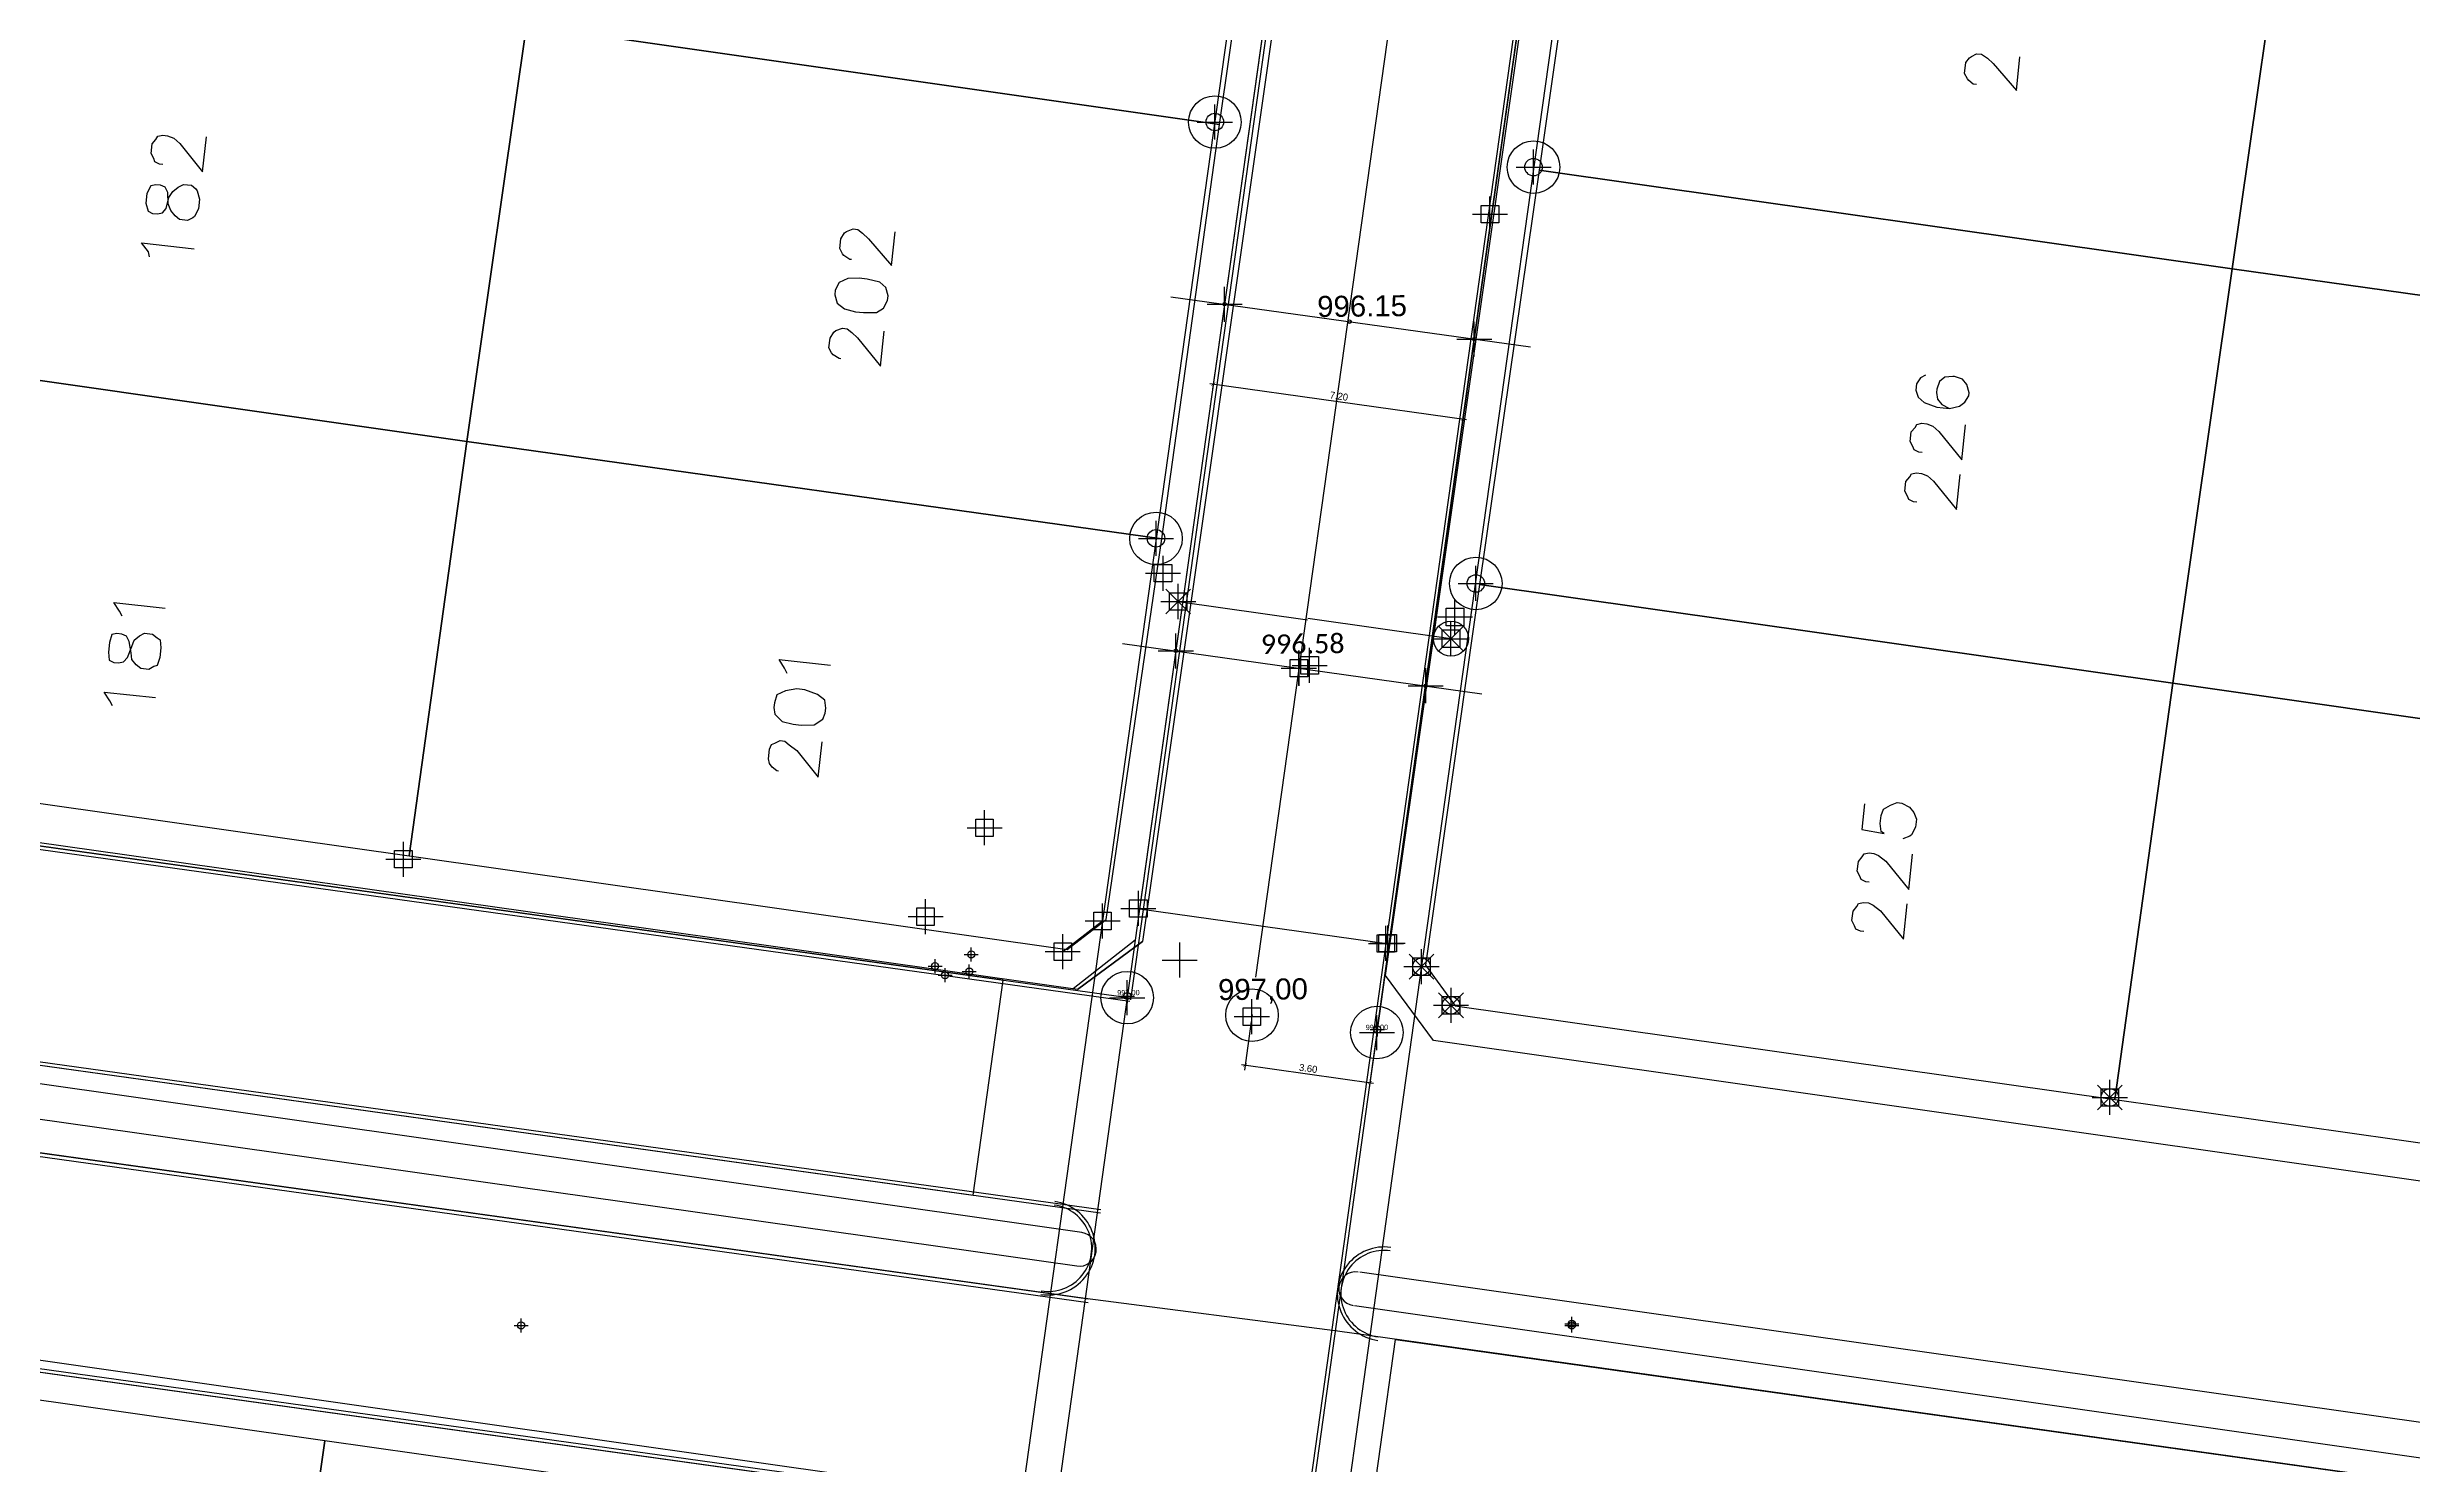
# Model space of a CAD drawing. Header units: metres. Extents: x -977055 to 805873, y -1033982 to 242021.
# Drawn here: x 926.9 to 994.5, y 1032.7 to 1073.2 of the extents above; entities that cross this region are included whole.
import ezdxf

# ---------------------------------------------------------------- set-up
doc = ezdxf.new("R2010")
doc.units = ezdxf.units.M
doc.header["$PDMODE"] = 32
doc.header["$PDSIZE"] = 1.5
for name, color, linetype in [('12-CONDICIONES EXISTENTES', 2, 'Continuous'), ('C-ANNO-MATC-TEXT', 150, 'Continuous'), ('C-ROAD-PROF-TEXT', 11, 'Continuous'), ('LOTE 243', 6, 'Continuous'), ('PUNTOS V', 4, 'Continuous'), ('V-NODE', 1, 'Continuous'), ('V-SITE-VEGE', 80, 'Continuous')]:
    doc.layers.add(name, color=color, linetype=linetype)
doc.layers.add('PDF2_area escolar', color=7, linetype='Continuous', true_color=0x989898)
doc.layers.add('PDF_Geometry', color=7, linetype='Continuous', true_color=0x797979)
doc.styles.add('CITY2', font='stylu.ttf', dxfattribs={"height": 0.2})
doc.styles.get("Standard").update_dxf_attribs({"font": 'arial.ttf'})
doc.dimstyles.new('COTAS2', dxfattribs={"dimtxt": 0.02, "dimasz": 0.1, "dimexe": 0.15, "dimexo": 0.08, "dimgap": 0.05, "dimtad": 1, "dimzin": 0, "dimdsep": 46, "dimtxsty": 'CITY2', "dimblk": 'ARCHTICK', "dimcen": 1, "dimdle": 0.1, "dimclrd": 1, "dimclre": 1, "dimclrt": 2, "dimadec": 0, "dimazin": 0, "dimtfac": 1, "dimtofl": 0, "dimtmove": 0, "dimatfit": 3, "dimldrblk": 'ARCHTICK', "dimfxl": 0.18, "dimtolj": 1, "dimtzin": 0, "dimarcsym": 0})

# ---------------------------------------------------------------- blocks, each defined once
blk = doc.blocks.new('*U2498')
at = {"color": 0, "linetype": 'ByBlock', "lineweight": -2, "transparency": 16777216}
for p, q in [((-1, 0), (1, 0)), ((0, -1), (0, 1))]:
    blk.add_line(p, q, dxfattribs=at)
blk.add_lwpolyline([(-0.5, -0.5), (-0.5, 0.5), (0.5, 0.5), (0.5, -0.5)], close=True, dxfattribs=at)
blk = doc.blocks.new('*U2783', base_point=(937.094, 1050.039, 997.232))
at = {"layer": 'V-NODE', "color": 130, "lineweight": -2, "xscale": 0.5, "yscale": 0.5, "zscale": 0.5}
blk.add_blockref('*U2498', (937.094, 1050.039, 997.232), dxfattribs=at)
blk = doc.blocks.new('*U2786', base_point=(955.923, 1047.401, 997.576))
at = {"layer": 'V-NODE', "color": 130, "lineweight": -2, "xscale": 0.5, "yscale": 0.5, "zscale": 0.5}
blk.add_blockref('*U2498', (955.923, 1047.401, 997.576), dxfattribs=at)
blk = doc.blocks.new('*U2789', base_point=(957.058, 1048.277, 997.518))
at = {"layer": 'V-NODE', "color": 130, "lineweight": -2, "xscale": 0.5, "yscale": 0.5, "zscale": 0.5}
blk.add_blockref('*U2498', (957.058, 1048.277, 997.518), dxfattribs=at)
blk = doc.blocks.new('*U2804', base_point=(967.009, 1045.867, 997.595))
at = {"layer": 'V-NODE', "color": 130, "lineweight": -2, "xscale": 0.5, "yscale": 0.5, "zscale": 0.5}
blk.add_blockref('*U2498', (967.009, 1045.867, 997.595), dxfattribs=at)
blk = doc.blocks.new('*U2807', base_point=(966.165, 1046.973, 997.573))
at = {"layer": 'V-NODE', "color": 130, "lineweight": -2, "xscale": 0.5, "yscale": 0.5, "zscale": 0.5}
blk.add_blockref('*U2498', (966.165, 1046.973, 997.573), dxfattribs=at)
blk = doc.blocks.new('*U2810', base_point=(985.819, 1043.236, 997.808))
at = {"layer": 'V-NODE', "color": 130, "lineweight": -2, "xscale": 0.5, "yscale": 0.5, "zscale": 0.5}
blk.add_blockref('*U2498', (985.819, 1043.236, 997.808), dxfattribs=at)
blk = doc.blocks.new('*U2823')
at = {"color": 0, "linetype": 'ByBlock', "lineweight": -2, "transparency": 16777216}
for p, q in [((-0.71, -0.71), (0.71, 0.71)), ((-0.71, 0.71), (0.71, -0.71))]:
    blk.add_line(p, q, dxfattribs=at)
blk.add_circle((0, 0), 0.5, dxfattribs=at)
blk = doc.blocks.new('*U2838', base_point=(967.009, 1045.867, 997.595))
at = {"layer": 'V-NODE', "color": 50, "lineweight": -2, "xscale": 0.5, "yscale": 0.5, "zscale": 0.5}
blk.add_blockref('*U2823', (967.009, 1045.867, 997.595), dxfattribs=at)
blk = doc.blocks.new('*U2841', base_point=(966.165, 1046.973, 997.573))
at = {"layer": 'V-NODE', "color": 50, "lineweight": -2, "xscale": 0.5, "yscale": 0.5, "zscale": 0.5}
blk.add_blockref('*U2823', (966.165, 1046.973, 997.573), dxfattribs=at)
blk = doc.blocks.new('*U2844', base_point=(985.819, 1043.236, 997.808))
at = {"layer": 'V-NODE', "color": 50, "lineweight": -2, "xscale": 0.5, "yscale": 0.5, "zscale": 0.5}
blk.add_blockref('*U2823', (985.819, 1043.236, 997.808), dxfattribs=at)
blk = doc.blocks.new('base')
at = {"layer": 'PDF_Geometry', "lineweight": 25, "extrusion": (-0.000787417, 0.063364, 0.99799), "elevation": 0.026}
for points in [[(-314.355, -197.288), (-299.601, -195.681), (-292.744, -194.188), (-282.663, -192.111), (-274.476, -190.361), (-258.037, -185.154), (-248.029, -180.61), (-240.539, -177.71), (-228.643, -174.042), (-222.733, -172.714), (-217.384, -171.04), (-209.935, -169.248), (-202.16, -164.759), (-196.196, -160.284), (-195.073, -159.817), (-178.095, -157.457), (-154.298, -156.614), (-136.667, -154.611), (-124.436, -153.164), (-118.066, -151.474), (-100.79, -146.646), (-80.955, -140.967), (-73.385, -139.328), (-61.694, -135.822), (-40.504, -131.604), (-37.727, -130.872), (-17.661, -129.441), (1.311, -127.461), (21.092, -124.929), (41.006, -122.83), (47.376, -123.458), (63.592, -123.186), (81.402, -124.312), (85.639, -96.072), (88.705, -66.393), (92.811, -40.781), (97.16, -22.386), (100.596, -1.562), (102.483, 8.32), (109.691, 37.361), (117.528, 76.62), (126.217, 115.638), (131.513, 149.592), (134.682, 173.973), (136.916, 195.591), (139.956, 229.678), (141.558, 250.676), (142.614, 271.37), (143.252, 283.21), (147.066, 312.938), (152.58, 355.631), (153.554, 396.042), (150.869, 418.02), (151.777, 438.639), (150.959, 458.028), (151.777, 438.639), (150.869, 418.02), (153.554, 396.042), (152.58, 355.631), (147.066, 312.938), (143.252, 283.21), (142.614, 271.37), (141.558, 250.676), (139.956, 229.678), (136.916, 195.591), (134.682, 173.973), (131.513, 149.592), (126.217, 115.638), (117.528, 76.62), (109.691, 37.361), (102.483, 8.32), (100.596, -1.562), (97.16, -22.386), (92.811, -40.781), (88.705, -66.393), (85.639, -96.072), (81.402, -124.312), (63.592, -123.186), (47.376, -123.458), (41.006, -122.83), (21.092, -124.929), (1.311, -127.461), (-17.661, -129.441), (-37.727, -130.872), (-40.504, -131.604), (-61.694, -135.822), (-73.385, -139.328), (-80.955, -140.967), (-100.79, -146.646), (-118.066, -151.474), (-124.436, -153.164), (-136.667, -154.611), (-154.298, -156.614), (-178.095, -157.457), (-195.073, -159.817), (-196.196, -160.284), (-202.16, -164.759), (-209.935, -169.248), (-217.384, -171.04), (-222.733, -172.714), (-228.643, -174.042), (-240.539, -177.71), (-248.029, -180.61), (-258.037, -185.154), (-274.476, -190.361), (-282.663, -192.111), (-292.744, -194.188), (-299.601, -195.681), (-314.355, -197.288), (-312.178, -178.446), (-309.146, -157.898), (-306.876, -132.899), (-305.823, -118.002), (-298.643, -78.802), (-291.055, -45.077), (-282.252, -15.116), (-275.645, 10.473), (-270.319, 33.898), (-263.825, 63.164), (-258.15, 86.408), (-284.424, 123.888)], [(-73.972, -29.127), (-75.851, -30.477), (-73.972, -29.127), (-35.504, -35.06), (-34.154, -36.938), (-44.268, -102.03), (-86.666, -112.549), (-88.335, -111.003), (-75.851, -30.477)], [(-99.961, -54.699), (-99.869, -54.71), (-99.743, -54.818), (-99.703, -54.869), (-99.628, -55.017), (-99.667, -55.337), (-99.775, -55.464), (-99.826, -55.504), (-99.974, -55.579), (-100.111, -55.562), (-100.283, -55.449), (-100.449, -55.29), (-101.098, -54.516), (-101.213, -55.476)], [(-48.152, -53.058), (-48.061, -53.069), (-47.929, -53.131), (-47.894, -53.228), (-47.819, -53.376), (-47.852, -53.651), (-47.96, -53.777), (-48.017, -53.863), (-48.16, -53.892), (-48.297, -53.875), (-48.474, -53.807), (-48.641, -53.648), (-49.284, -52.829), (-49.405, -53.834)], [(-67.78, -50.09), (-67.735, -50.096), (-67.563, -50.209), (-67.523, -50.261), (-67.448, -50.409), (-67.481, -50.683), (-67.594, -50.855), (-67.645, -50.895), (-67.839, -50.964), (-67.976, -50.948), (-68.103, -50.84), (-68.269, -50.681), (-68.918, -49.907), (-69.033, -50.867)], [(-47.741, -50.418), (-47.712, -50.561), (-47.511, -50.817), (-49.019, -50.635)], [(-67.439, -47.256), (-67.393, -47.262), (-67.221, -47.375), (-67.181, -47.427), (-67.106, -47.575), (-67.139, -47.849), (-67.253, -48.021), (-67.304, -48.061), (-67.498, -48.13), (-67.635, -48.114), (-67.761, -48.006), (-67.927, -47.847), (-68.571, -47.027), (-68.692, -48.033)], [(-98.404, -46.401), (-98.256, -46.326), (-98.143, -46.154), (-98.121, -45.971), (-98.19, -45.777), (-98.357, -45.618), (-98.711, -45.483), (-99.077, -45.439), (-99.362, -45.497), (-99.516, -45.618), (-99.629, -45.79), (-99.64, -45.881), (-99.576, -46.12), (-99.456, -46.274), (-99.233, -46.347), (-99.187, -46.353), (-98.953, -46.335), (-98.799, -46.214), (-98.726, -45.991), (-98.715, -45.9), (-98.739, -45.711), (-98.859, -45.558), (-99.077, -45.439)], [(-98.277, -44.19), (-98.186, -44.201), (-98.054, -44.264), (-98.019, -44.36), (-97.945, -44.509), (-97.978, -44.783), (-98.086, -44.909), (-98.142, -44.995), (-98.285, -45.024), (-98.422, -45.008), (-98.599, -44.94), (-98.766, -44.781), (-99.409, -43.961), (-99.53, -44.967)], [(-98.106, -42.773), (-98.015, -42.784), (-97.883, -42.847), (-97.849, -42.944), (-97.774, -43.092), (-97.807, -43.366), (-97.915, -43.492), (-97.972, -43.578), (-98.114, -43.607), (-98.251, -43.591), (-98.429, -43.523), (-98.595, -43.364), (-99.238, -42.544), (-99.359, -43.55)], [(-46.828, -40.141), (-46.753, -40.289), (-46.597, -40.54), (-48.06, -40.363)], [(-65.8, -38.272), (-65.725, -38.421), (-65.57, -38.671), (-67.033, -38.495)], [(-46.519, -37.581), (-46.444, -37.729), (-46.289, -37.98), (-47.752, -37.804)], [(-65.51, -35.479), (-65.464, -35.484), (-65.338, -35.592), (-65.258, -35.695), (-65.229, -35.837), (-65.262, -36.112), (-65.324, -36.243), (-65.421, -36.278), (-65.569, -36.353), (-65.706, -36.336), (-65.832, -36.228), (-66.044, -36.064), (-66.647, -35.295), (-66.768, -36.301)], [(-96.512, -34.155), (-96.424, -33.424), (-97.058, -33.301), (-96.972, -33.358), (-96.954, -33.592), (-96.981, -33.82), (-97.049, -33.998), (-97.249, -34.113), (-97.442, -34.182), (-97.58, -34.166), (-97.797, -34.047), (-97.918, -33.893), (-97.987, -33.699), (-97.959, -33.471), (-97.841, -33.253), (-97.789, -33.213), (-97.595, -33.143)], [(-96.613, -31.917), (-96.522, -31.928), (-96.39, -31.99), (-96.355, -32.087), (-96.28, -32.235), (-96.313, -32.51), (-96.421, -32.636), (-96.478, -32.722), (-96.621, -32.751), (-96.758, -32.734), (-96.889, -32.672), (-97.102, -32.507), (-97.745, -31.688), (-97.866, -32.694)], [(-96.442, -30.5), (-96.351, -30.511), (-96.219, -30.573), (-96.185, -30.67), (-96.11, -30.818), (-96.143, -31.093), (-96.251, -31.219), (-96.307, -31.305), (-96.45, -31.334), (-96.587, -31.317), (-96.719, -31.255), (-96.931, -31.09), (-97.574, -30.271), (-97.695, -31.277)], [(-84.121, -27.533), (-82.771, -29.411)], [(-73.109, -12.723), (-71.713, -14.606), (-33.296, -20.58), (-31.412, -19.184), (-31.083, -17.229), (-30.444, -17.306), (-30.732, -19.312), (-31.412, -19.184)], [(-81.774, -19.979), (-122.465, -13.639)]]:
    blk.add_lwpolyline(points, dxfattribs=at)
for points in [[(-138.576, -126.188), (-140.244, -124.642), (-124.468, -22.95), (-122.584, -21.554), (-84.121, -27.533), (-82.771, -29.411), (-95.915, -114.263), (-97.512, -115.972)], [(-78.339, -53.826), (-80.188, -65.706), (-60.428, -68.736), (-58.585, -56.902)], [(-107.197, -49.329), (-109.045, -61.209), (-89.291, -64.285), (-87.442, -52.405)], [(-126.957, -46.3), (-128.8, -58.134), (-109.045, -61.209), (-107.197, -49.329)], [(-56.736, -45.022), (-58.585, -56.902), (-38.83, -59.977), (-36.982, -48.097)], [(-76.542, -41.986), (-78.339, -53.826), (-58.585, -56.902), (-56.736, -45.022)], [(-105.354, -37.495), (-107.197, -49.329), (-87.442, -52.405), (-85.599, -40.571)], [(-47.649, -51.959), (-47.713, -51.72), (-47.844, -51.658), (-47.981, -51.641), (-48.124, -51.67), (-48.232, -51.796), (-48.316, -52.111), (-48.43, -52.283), (-48.583, -52.403), (-48.731, -52.478), (-48.96, -52.451), (-49.086, -52.343), (-49.126, -52.291), (-49.19, -52.052), (-49.157, -51.778), (-49.038, -51.56), (-48.987, -51.52), (-48.839, -51.445), (-48.61, -51.473), (-48.484, -51.58), (-48.364, -51.734), (-48.294, -51.928), (-48.287, -52.253), (-48.212, -52.402), (-48.08, -52.464), (-47.943, -52.48), (-47.801, -52.451), (-47.682, -52.234)], [(-67.288, -49.083), (-67.352, -48.844), (-67.564, -48.679), (-67.878, -48.595), (-68.107, -48.567), (-68.478, -48.569), (-68.677, -48.684), (-68.796, -48.901), (-68.813, -49.039), (-68.749, -49.278), (-68.583, -49.437), (-68.223, -49.527), (-67.994, -49.555), (-67.669, -49.547), (-67.424, -49.438), (-67.305, -49.22)], [(-125.154, -34.414), (-126.957, -46.3), (-107.197, -49.329), (-105.354, -37.495)], [(-54.939, -33.182), (-56.736, -45.022), (-36.982, -48.097), (-35.3, -37.217), (-36.139, -36.096)], [(-74.814, -31.112), (-76.542, -41.986), (-56.736, -45.022), (-54.939, -33.182), (-73.693, -30.273)], [(-103.551, -25.609), (-105.354, -37.495), (-85.599, -40.571), (-83.917, -29.691), (-84.751, -28.524)], [(-46.427, -39.123), (-46.445, -38.889), (-46.577, -38.826), (-46.714, -38.81), (-46.856, -38.839), (-46.964, -38.965), (-47.094, -39.274), (-47.162, -39.451), (-47.316, -39.572), (-47.464, -39.647), (-47.692, -39.619), (-47.818, -39.511), (-47.904, -39.455), (-47.922, -39.221), (-47.889, -38.946), (-47.816, -38.723), (-47.719, -38.689), (-47.571, -38.614), (-47.343, -38.641), (-47.216, -38.749), (-47.096, -38.903), (-47.072, -39.091), (-47.019, -39.422), (-46.944, -39.57), (-46.813, -39.633), (-46.676, -39.649), (-46.533, -39.62), (-46.46, -39.397)], [(-65.405, -37.3), (-65.428, -37.112), (-65.635, -36.901), (-65.949, -36.817), (-66.178, -36.789), (-66.549, -36.791), (-66.8, -36.946), (-66.867, -37.124), (-66.884, -37.261), (-66.866, -37.495), (-66.654, -37.66), (-66.299, -37.795), (-66.071, -37.823), (-65.74, -37.77), (-65.495, -37.66), (-65.421, -37.437)], [(-123.426, -23.539), (-125.154, -34.414), (-105.354, -37.495), (-103.551, -25.609), (-122.305, -22.701)], [(-50.481, -4.644), (-52.324, -16.479), (-33.569, -19.388), (-32.402, -18.554), (-30.726, -7.72)], [(-70.235, -1.569), (-71.917, -12.449), (-71.078, -13.57), (-52.324, -16.479), (-50.481, -4.644)]]:
    blk.add_lwpolyline(points, close=True, dxfattribs=at)
for points in [[(-33.156, -27.506), (-73.854, -21.212, 0.999988), (-74.015, -22.166), (-33.323, -28.506)], [(-122.477, -13.684, 0.999988), (-122.632, -14.639), (-81.935, -20.933)]]:
    blk.add_lwpolyline(points, format="xyb", dxfattribs=at)
blk = doc.blocks.new('*U3056')
at = {"color": 0, "linetype": 'ByBlock', "lineweight": -2, "transparency": 16777216}
for p, q in [((-1, 0), (1, 0)), ((0, -1), (0, 1))]:
    blk.add_line(p, q, dxfattribs=at)
blk.add_circle((0, 0), 0.5, dxfattribs=at)
blk = doc.blocks.new('*U3173', base_point=(958.586, 1059.202, 997.045))
at = {"layer": 'V-NODE', "color": 90, "lineweight": -2, "xscale": 0.5, "yscale": 0.5, "zscale": 0.5}
blk.add_blockref('*U3056', (958.586, 1059.202, 997.045), dxfattribs=at)
blk = doc.blocks.new('*U3176', base_point=(967.715, 1057.915, 997.068))
at = {"layer": 'V-NODE', "color": 90, "lineweight": -2, "xscale": 0.5, "yscale": 0.5, "zscale": 0.5}
blk.add_blockref('*U3056', (967.715, 1057.915, 997.068), dxfattribs=at)
blk = doc.blocks.new('*U3179', base_point=(960.264, 1071.092, 996.593))
at = {"layer": 'V-NODE', "color": 90, "lineweight": -2, "xscale": 0.5, "yscale": 0.5, "zscale": 0.5}
blk.add_blockref('*U3056', (960.264, 1071.092, 996.593), dxfattribs=at)
blk = doc.blocks.new('*U3182', base_point=(969.364, 1069.805, 996.724))
at = {"layer": 'V-NODE', "color": 90, "lineweight": -2, "xscale": 0.5, "yscale": 0.5, "zscale": 0.5}
blk.add_blockref('*U3056', (969.364, 1069.805, 996.724), dxfattribs=at)
blk = doc.blocks.new('_ArchTick')
at = {"color": 0, "linetype": 'ByBlock', "const_width": 0.15}
blk.add_lwpolyline([(-0.5, -0.5), (0.5, 0.5)], dxfattribs=at)
blk = doc.blocks.new('*D3503')
at = {"layer": 'Defpoints', "color": 0, "transparency": 16777216}
for p in [(961.312, 1045.484, 1009.435), (964.878, 1044.985, 1009.435), (964.693, 1043.662)]:
    blk.add_point(p, dxfattribs=at)
at = {"layer": 'PUNTOS V', "color": 1, "linetype": 'Continuous', "lineweight": -2, "transparency": 16777216}
for p, q in [((961.301, 1045.404), (961.107, 1044.011)), ((964.867, 1044.906), (964.672, 1043.513))]:
    blk.add_line(p, q, dxfattribs=at)
at = {"layer": 'PUNTOS V', "color": 1, "lineweight": -2, "transparency": 16777216}
blk.add_line((961.028, 1044.174), (964.792, 1043.648), dxfattribs=at)
at = {"layer": 'PUNTOS V', "color": 1, "lineweight": -2, "transparency": 16777216, "xscale": 0.1, "yscale": 0.1, "zscale": 0.1}
for p, rotation in [((961.127, 1044.16), 172.0453458767267), ((964.693, 1043.662), 352.0453458767267)]:
    blk.add_blockref('_ArchTick', p, dxfattribs=dict(at, rotation=rotation))
at = {"layer": 'PUNTOS V', "color": 2, "transparency": 16777216, "insert": (962.931, 1044.064), "char_height": 0.2, "attachment_point": 5, "rotation": 352.04535, "style": 'CITY2'}
blk.add_mtext('\\A1;3.60', dxfattribs=at)
blk = doc.blocks.new('*D3591')
at = {"layer": 'Defpoints', "color": 0, "transparency": 16777216}
for p in [(960.342, 1064.463, 1009.435), (967.472, 1063.461, 1009.435), (967.352, 1062.607)]:
    blk.add_point(p, dxfattribs=at)
at = {"layer": 'PUNTOS V', "color": 1, "linetype": 'Continuous', "lineweight": -2, "transparency": 16777216}
for p, q in [((960.331, 1064.383), (960.201, 1063.46)), ((967.461, 1063.382), (967.331, 1062.458))]:
    blk.add_line(p, q, dxfattribs=at)
at = {"layer": 'PUNTOS V', "color": 1, "lineweight": -2, "transparency": 16777216}
blk.add_line((960.123, 1063.623), (967.451, 1062.593), dxfattribs=at)
at = {"layer": 'PUNTOS V', "color": 1, "lineweight": -2, "transparency": 16777216, "xscale": 0.1, "yscale": 0.1, "zscale": 0.1}
for p, rotation in [((960.222, 1063.609), 172.0026081061038), ((967.352, 1062.607), 352.0026081061038)]:
    blk.add_blockref('_ArchTick', p, dxfattribs=dict(at, rotation=rotation))
at = {"layer": 'PUNTOS V', "color": 2, "transparency": 16777216, "insert": (963.809, 1063.264), "char_height": 0.2, "attachment_point": 5, "rotation": 352.00261, "style": 'CITY2'}
blk.add_mtext('\\A1;7.20', dxfattribs=at)
blk = doc.blocks.new('*U3818')
at = {"color": 0, "linetype": 'ByBlock', "lineweight": -2, "transparency": 16777216}
for p, q in [((-1, 0), (1, 0)), ((0, -1), (0, 1))]:
    blk.add_line(p, q, dxfattribs=at)
blk = doc.blocks.new('*U3824', base_point=(957.761, 1046.085, 997))
at = {"layer": 'V-NODE', "color": 4, "lineweight": -2, "xscale": 0.5, "yscale": 0.5, "zscale": 0.5}
blk.add_blockref('*U3818', (957.761, 1046.085, 997), dxfattribs=at)
blk = doc.blocks.new('*U3827', base_point=(964.892, 1045.089, 997))
at = {"layer": 'V-NODE', "color": 4, "lineweight": -2, "xscale": 0.5, "yscale": 0.5, "zscale": 0.5}
blk.add_blockref('*U3818', (964.892, 1045.089, 997), dxfattribs=at)
blk = doc.blocks.new('*U3848', base_point=(967.673, 1064.894, 996.15))
at = {"layer": 'V-NODE', "color": 4, "lineweight": -2, "xscale": 0.5, "yscale": 0.5, "zscale": 0.5}
blk.add_blockref('*U3818', (967.673, 1064.894, 996.15), dxfattribs=at)
blk = doc.blocks.new('*U3851', base_point=(960.542, 1065.891, 996.15))
at = {"layer": 'V-NODE', "color": 4, "lineweight": -2, "xscale": 0.5, "yscale": 0.5, "zscale": 0.5}
blk.add_blockref('*U3818', (960.542, 1065.891, 996.15), dxfattribs=at)
blk = doc.blocks.new('*U3854', base_point=(959.151, 1055.988, 996.58))
at = {"layer": 'V-NODE', "color": 4, "lineweight": -2, "xscale": 0.5, "yscale": 0.5, "zscale": 0.5}
blk.add_blockref('*U3818', (959.151, 1055.988, 996.58), dxfattribs=at)
blk = doc.blocks.new('*U3857', base_point=(966.288, 1054.992, 996.58))
at = {"layer": 'V-NODE', "color": 4, "lineweight": -2, "xscale": 0.5, "yscale": 0.5, "zscale": 0.5}
blk.add_blockref('*U3818', (966.288, 1054.992, 996.58), dxfattribs=at)
blk = doc.blocks.new('*U3881', base_point=(957.761, 1046.085, 997))
at = {"layer": 'V-NODE', "color": 4, "lineweight": -2, "xscale": 0.5, "yscale": 0.5, "zscale": 0.5}
blk.add_blockref('*U3818', (957.761, 1046.085, 997), dxfattribs=at)
blk = doc.blocks.new('*U4211')
at = {"color": 0, "linetype": 'ByBlock', "lineweight": -2, "transparency": 16777216}
for p, q in [((-0.71, -0.71), (0.71, 0.71)), ((-0.71, 0.71), (0.71, -0.71))]:
    blk.add_line(p, q, dxfattribs=at)
blk = doc.blocks.new('*U4226', base_point=(959.218, 1057.4, 996.196))
at = {"layer": 'V-NODE', "lineweight": -2, "xscale": 0.5, "yscale": 0.5, "zscale": 0.5}
blk.add_blockref('*U4211', (959.218, 1057.4, 996.196), dxfattribs=at)
blk = doc.blocks.new('*U4227', base_point=(967.006, 1056.338, 996.561))
at = {"layer": 'V-NODE', "lineweight": -2, "xscale": 0.5, "yscale": 0.5, "zscale": 0.5}
blk.add_blockref('*U4211', (967.006, 1056.338, 996.561), dxfattribs=at)
blk = doc.blocks.new('*U4239')
at = {"color": 0, "linetype": 'ByBlock', "lineweight": -2, "transparency": 16777216}
for p, q in [((-1, 0), (1, 0)), ((0, -1), (0, 1))]:
    blk.add_line(p, q, dxfattribs=at)
blk.add_lwpolyline([(-0.5, -0.5), (-0.5, 0.5), (0.5, 0.5), (0.5, -0.5)], close=True, dxfattribs=at)
blk = doc.blocks.new('*U4553')
at = {"color": 0, "linetype": 'ByBlock', "lineweight": -2, "transparency": 16777216}
for p, q in [((-1, 0), (1, 0)), ((0, -1), (0, 1))]:
    blk.add_line(p, q, dxfattribs=at)
blk.add_circle((0, 0), 0.5, dxfattribs=at)
blk = doc.blocks.new('*U4616', base_point=(970.457, 1036.724, 998.022))
at = {"layer": 'V-NODE', "lineweight": -2, "xscale": 0.2, "yscale": 0.2, "zscale": 0.2}
blk.add_blockref('*U4553', (970.457, 1036.724, 998.022), dxfattribs=at)
blk = doc.blocks.new('*U4625', base_point=(957.768, 1046.133, 997))
at = {"layer": 'V-NODE', "lineweight": -2, "xscale": 0.2, "yscale": 0.2, "zscale": 0.2}
blk.add_blockref('*U4553', (957.768, 1046.133, 997), dxfattribs=at)
blk = doc.blocks.new('*U4634', base_point=(940.457, 1036.724, 998.032))
at = {"layer": 'V-NODE', "lineweight": -2, "xscale": 0.2, "yscale": 0.2, "zscale": 0.2}
blk.add_blockref('*U4553', (940.457, 1036.724, 998.032), dxfattribs=at)
blk = doc.blocks.new('*U4637', base_point=(964.906, 1045.176, 997))
at = {"layer": 'V-NODE', "lineweight": -2, "xscale": 0.2, "yscale": 0.2, "zscale": 0.2}
blk.add_blockref('*U4553', (964.906, 1045.176, 997), dxfattribs=at)
blk = doc.blocks.new('*U4640', base_point=(970.457, 1036.774, 998.035))
at = {"layer": 'V-NODE', "lineweight": -2, "xscale": 0.2, "yscale": 0.2, "zscale": 0.2}
blk.add_blockref('*U4553', (970.457, 1036.774, 998.035), dxfattribs=at)
blk = doc.blocks.new('*U4643', base_point=(970.457, 1036.774, 998.009))
at = {"layer": 'V-NODE', "lineweight": -2, "xscale": 0.2, "yscale": 0.2, "zscale": 0.2}
blk.add_blockref('*U4553', (970.457, 1036.774, 998.009), dxfattribs=at)
blk = doc.blocks.new('*U4646', base_point=(970.457, 1036.724, 998.009))
at = {"layer": 'V-NODE', "lineweight": -2, "xscale": 0.2, "yscale": 0.2, "zscale": 0.2}
blk.add_blockref('*U4553', (970.457, 1036.724, 998.009), dxfattribs=at)
blk = doc.blocks.new('*U4649', base_point=(953.309, 1047.32, 997.459))
at = {"layer": 'V-NODE', "lineweight": -2, "xscale": 0.2, "yscale": 0.2, "zscale": 0.2}
blk.add_blockref('*U4553', (953.309, 1047.32, 997.459), dxfattribs=at)
blk = doc.blocks.new('*U4652', base_point=(964.904, 1045.176, 997))
at = {"layer": 'V-NODE', "lineweight": -2, "xscale": 0.2, "yscale": 0.2, "zscale": 0.2}
blk.add_blockref('*U4553', (964.904, 1045.176, 997), dxfattribs=at)
blk = doc.blocks.new('*U4739', base_point=(952.275, 1046.986, 997.448))
at = {"layer": 'V-NODE', "lineweight": -2, "xscale": 0.2, "yscale": 0.2, "zscale": 0.2}
blk.add_blockref('*U4553', (952.275, 1046.986, 997.448), dxfattribs=at)
blk = doc.blocks.new('*U4742', base_point=(952.562, 1046.726, 997.253))
at = {"layer": 'V-NODE', "lineweight": -2, "xscale": 0.2, "yscale": 0.2, "zscale": 0.2}
blk.add_blockref('*U4553', (952.562, 1046.726, 997.253), dxfattribs=at)
blk = doc.blocks.new('*U4745', base_point=(953.254, 1046.832, 997.469))
at = {"layer": 'V-NODE', "lineweight": -2, "xscale": 0.2, "yscale": 0.2, "zscale": 0.2}
blk.add_blockref('*U4553', (953.254, 1046.832, 997.469), dxfattribs=at)

msp = doc.modelspace()

# ---------------------------------------------------------------- linework, layer by layer
at = {"elevation": 1009.43524}
msp.add_lwpolyline([(976.09839, 1124.86268), (968.96842, 1125.8644), (958.11644, 1048.623), (965.24641, 1047.62128)], close=True, dxfattribs=at)
for points, elevation in [([(964.89216, 1045.08862), (974.63002, 1114.40798), (967.499, 1115.404)], 1009.43524), ([(964.566, 1030.192), (965.42436, 1036.32817), (1001.6411, 1031.262), (1000.86542, 1025.11014), (964.566, 1030.192)], 998.163)]:
    msp.add_lwpolyline(points, dxfattribs=dict(elevation=elevation))
at = {"color": 6, "elevation": 998.163}
for points in [[(916.53365, 1045.57673), (953.36205, 1040.44651), (954.21746, 1046.58721), (869.07453, 1058.44769)], [(905.327, 1038.372), (955.01601, 1031.45227), (964.566, 1030.192), (1000.86542, 1025.11014), (1001.6411, 1031.262), (963.77008, 1036.55958), (956.56438, 1037.49647), (916.19142, 1043.11996)]]:
    msp.add_lwpolyline(points, dxfattribs=at)
at = {"layer": '12-CONDICIONES EXISTENTES', "color": 1}
for p, q in [((959.218, 1057.4, 996.194), (962.91199, 1056.88101)), ((967.006, 1056.338, 996.559), (962.91643, 1056.91256, 1009.43524))]:
    msp.add_line(p, q, dxfattribs=at)
at = {"layer": '12-CONDICIONES EXISTENTES', "color": 1, "elevation": 994.665}
msp.add_lwpolyline([(973.92391, 1135.62769), (961.42901, 1046.66931)], dxfattribs=at)
at = {"layer": '12-CONDICIONES EXISTENTES', "color": 1, "linetype": 'Continuous', "elevation": 997.203}
for points in [[(867.14573, 1058.61541), (957.84176, 1045.98138)], [(867.15953, 1058.71446), (957.85555, 1046.08042)], [(866.30412, 1052.57375), (957.00015, 1039.93972)], [(866.31792, 1052.67279), (957.01395, 1040.03876)], [(857.86649, 1051.1442), (956.64419, 1037.38439)], [(857.88026, 1051.24325), (956.65799, 1037.48343)], [(865.2621, 1044.05606), (955.81638, 1031.44177)], [(865.34733, 1043.94322), (955.80258, 1031.34273)]]:
    msp.add_lwpolyline(points, dxfattribs=at)
at = {"layer": '12-CONDICIONES EXISTENTES', "color": 1}
msp.add_circle((967.006, 1056.338, 996.559), 0.5, dxfattribs=at)
for centre, radius, start, end in [((955.51048, 1038.93524, 997.203), 1.34, 260.611204, 82.0882449), ((955.51048, 1038.93524, 997.203), 1.24, 260.611204, 82.0882449), ((965.10155, 1037.62652, 998.561), 1.34, 82.0696829, 262.0882449), ((965.10155, 1037.62652, 998.561), 1.24, 82.0696829, 262.0882449)]:
    msp.add_arc(centre, radius, start, end, dxfattribs=at)
for p in [(960.264, 1071.092, 996.593), (969.364, 1069.805, 996.724), (958.586, 1059.202, 997.045), (967.715, 1057.915, 997.068)]:
    msp.add_point(p, dxfattribs=at)
at = {"layer": 'LOTE 243', "color": 1, "elevation": 1009.43524}
for points in [[(977.00002, 1131.99893), (965.07922, 1047.15006), (962.46607, 1028.44811), (952.78003, 959.1458), (950.94785, 946.05157), (937.95342, 853.36412)], [(978.04222, 1131.51066), (966.16852, 1046.99702), (963.55549, 1028.29589), (953.86944, 958.99354), (952.03724, 945.89914), (939.06001, 853.33435)]]:
    msp.add_lwpolyline(points, dxfattribs=at)
at = {"layer": 'LOTE 243', "color": 2, "elevation": 1009.43524}
msp.add_lwpolyline([(977.09482, 1131.955), (965.17825, 1047.13615), (962.56511, 1028.43427), (952.87906, 959.13196), (951.04689, 946.03771), (938.06969, 853.47319)], dxfattribs=at)
at = {"layer": 'LOTE 243', "color": 1, "linetype": 'ByBlock', "elevation": 1009.43524}
for points in [[(968.254, 1127.967), (957.058, 1048.277), (954.444, 1029.569), (944.758, 960.267), (942.926, 947.174), (929.43014, 850.90993)], [(969.42483, 1128.39428), (958.1473, 1048.12396), (957.85334, 1046.02015)]]:
    msp.add_lwpolyline(points, dxfattribs=at)
at = {"layer": 'LOTE 243', "color": 2, "linetype": 'ByBlock', "elevation": 1009.43524}
msp.add_lwpolyline([(969.31839, 1128.35544), (958.04827, 1048.13787), (955.43438, 1029.43062), (945.74837, 960.12858), (943.91635, 947.03543), (930.42045, 850.77109)], dxfattribs=at)
at = {"layer": 'PDF_Geometry', "lineweight": 25, "extrusion": (-0.000787417, 0.063364, 0.99799)}
msp.add_arc((-977.10522, -960.4217, 1060.76006), 0.48341, 261.1801031, 81.1787009, dxfattribs=at)
at = {"layer": 'PUNTOS V', "color": 1}
for points, elevation in [([(959.00807, 1066.10514), (969.27345, 1064.67071)], 998.289), ([(957.62417, 1056.20136), (967.88956, 1054.76694)], 998.289), ([(955.923, 1047.401), (957.058, 1048.277)], 997.576), ([(956.22391, 1046.3481), (957.99193, 1047.73461)], 997.576)]:
    msp.add_lwpolyline(points, dxfattribs=dict(at, elevation=elevation))
for centre in [(960.54268, 1065.89235, 998.289), (964.10781, 1065.39253, 998.289), (967.67295, 1064.89271, 998.289), (959.1514, 1055.9896, 998.289), (966.28167, 1054.98996, 998.289)]:
    msp.add_circle(centre, 0.05, dxfattribs=at)
for p in [(957.76144, 1046.08502, 1009.43524), (961.3268, 1045.58682, 1009.43524), (964.89216, 1045.08862, 1009.43524)]:
    msp.add_point(p, dxfattribs=at)

# ---------------------------------------------------------------- block references
at = {"layer": 'C-ANNO-MATC-TEXT', "lineweight": -2, "xscale": 0.5, "yscale": 0.5, "zscale": 0.5}
for p in [(968.121, 1068.463, 996.323), (958.785, 1058.208, 996.308), (959.218, 1057.4, 996.194), (967.121, 1056.959, 996.366), (967.006, 1056.338, 996.559), (962.661, 1055.498, 996.578), (962.669, 1055.496, 996.578), (962.971, 1055.576, 995.177), (962.971, 1055.576, 995.177), (953.689, 1050.937, 997.474), (952.004, 1048.401, 996.226), (958.081, 1048.634, 997.185), (965.148, 1047.635, 997.089), (965.201, 1047.644, 997.21), (961.321, 1045.544, 996.998), (961.321, 1045.544, 996.998)]:
    msp.add_blockref('*U4239', p, dxfattribs=at)
at = {"layer": 'PDF2_area escolar'}
msp.add_blockref('base', (882.736, 1016.336, 999.038), dxfattribs=at)
at = {"layer": 'V-NODE'}
for name, p in [('*U3179', (960.264, 1071.092, 996.593)), ('*U3182', (969.364, 1069.805, 996.724)), ('*U3173', (958.586, 1059.202, 997.045)), ('*U3176', (967.715, 1057.915, 997.068)), ('*U4226', (959.218, 1057.4, 996.194)), ('*U4227', (967.006, 1056.338, 996.559)), ('*U2783', (937.094, 1050.039, 997.232)), ('*U2789', (957.058, 1048.277, 997.518)), ('*U2786', (955.923, 1047.401, 997.576)), ('*U4739', (952.275, 1046.986, 997.446)), ('*U4742', (952.562, 1046.726, 997.251)), ('*U4745', (953.254, 1046.832, 997.467)), ('*U4649', (953.309, 1047.32, 997.457)), ('*U2807', (966.165, 1046.973, 997.573)), ('*U2841', (966.165, 1046.973, 997.573)), ('*U4625', (957.768, 1046.133, 996.998)), ('*U2804', (967.009, 1045.867, 997.595)), ('*U2838', (967.009, 1045.867, 997.595)), ('*U4652', (964.904, 1045.176, 996.998)), ('*U4637', (964.906, 1045.176, 996.998)), ('*U2810', (985.819, 1043.236, 997.808)), ('*U2844', (985.819, 1043.236, 997.808)), ('*U4634', (940.457, 1036.724, 998.03)), ('*U4640', (970.457, 1036.774, 998.033)), ('*U4643', (970.457, 1036.774, 998.007)), ('*U4616', (970.457, 1036.724, 998.02)), ('*U4646', (970.457, 1036.724, 998.007))]:
    msp.add_blockref(name, p, dxfattribs=at)
at = {"layer": 'V-SITE-VEGE'}
for name, p in [('*U3851', (960.542, 1065.891, 996.149)), ('*U3848', (967.673, 1064.894, 996.149)), ('*U3854', (959.151, 1055.988, 996.579)), ('*U3857', (966.288, 1054.992, 996.579)), ('*U3881', (959.26366, 1047.15967, 996.999)), ('*U3824', (957.761, 1046.085, 996.999)), ('*U3827', (964.892, 1045.089, 996.999))]:
    msp.add_blockref(name, p, dxfattribs=at)

# ---------------------------------------------------------------- texts
at = {"layer": 'C-ROAD-PROF-TEXT', "color": 11, "linetype": 'Continuous', "lineweight": -3, "attachment_point": 8, "rotation": 0.5711077}
for s, insert, char_height in [('{\\C2;996.15}', (964.47108, 1065.52905, 2007.72424), 0.6), ('{\\fCalibri|b0|i0|c0|p34;\\H0.91667x;\\C256;996.58}', (962.77525, 1055.90773, 1009.43524), 0.6), ('{\\C2;997,00}', (957.79793, 1046.12674, 2006.31224), 0.15), ('{\\C2;997,00}', (961.64294, 1045.9167, 2006.31224), 0.6), ('{\\C2;997,00}', (964.8939, 1045.1352, 3003.18924), 0.15)]:
    msp.add_mtext(s, dxfattribs=dict(at, insert=insert, char_height=char_height))

# ---------------------------------------------------------------- dimensions: what is measured, and where the dimension line sits
at = {"layer": 'PUNTOS V', "color": 1}
for p1, p2, distance, picture, middle in [((960.3418, 1064.46258, 1009.43524), (967.47178, 1063.46086, 1009.43524), -0.86233, '*D3591', (963.80879, 1063.26415)), ((961.31236, 1045.48351, 1009.43524), (964.87772, 1044.98531, 1009.43524), -1.33653, '*D3503', (962.93146, 1044.06372))]:
    dim = msp.add_aligned_dim(p1=p1, p2=p2, distance=distance, dimstyle='COTAS2', dxfattribs=at)
    dim.commit()
    dim.dimension.update_dxf_attribs({"geometry": picture, "text_midpoint": middle})

doc.saveas('drawing.dxf')
